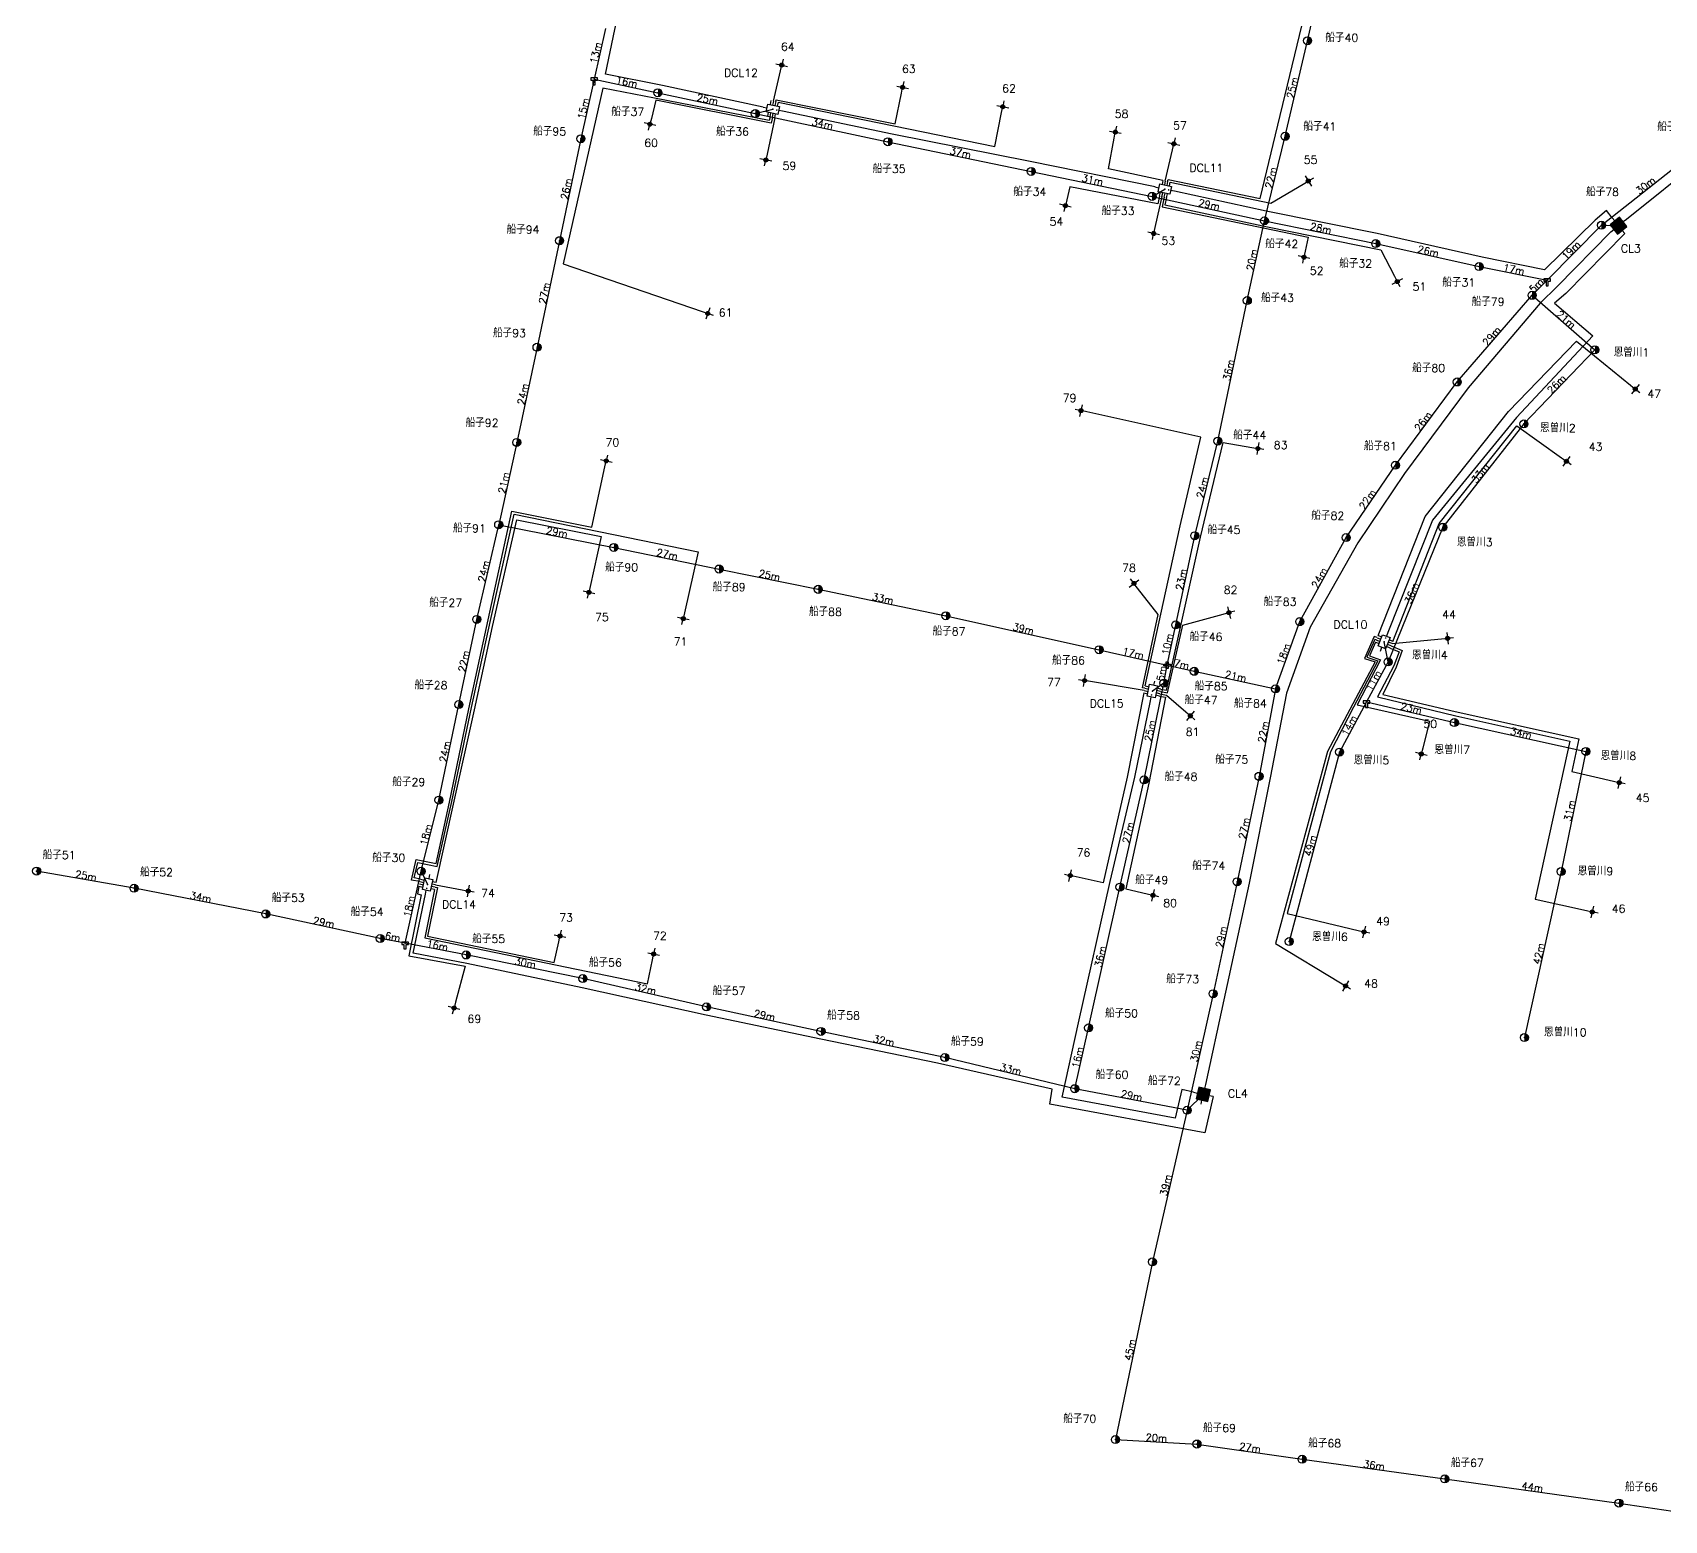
# Model space of a CAD drawing. Extents: x 11718 to 14316, y 5719 to 11395.
# Drawn here: x 12110.7 to 12518.5, y 6384.3 to 6756.1 of the extents above; entities that cross this region are included whole.
import ezdxf
from ezdxf.enums import TextEntityAlignment as Align

# ---------------------------------------------------------------- set-up
doc = ezdxf.new("R2010")
doc.units = 0
doc.header["$MEASUREMENT"] = 0
doc.header["$PDSIZE"] = 0.5
doc.layers.get('0').update_dxf_attribs({"linetype": 'CONTINUOUS'})
for name, color, linetype in [('BUN', 4, 'CONTINUOUS'), ('DROP', 6, 'CONTINUOUS'), ('IN', 7, 'CONTINUOUS'), ('KAN', 3, 'CONTINUOUS'), ('KPLINK', 2, 'CONTINUOUS'), ('MES', 7, 'CONTINUOUS'), ('MESSEN', 9, 'CONTINUOUS'), ('POLE', 7, 'CONTINUOUS'), ('SPAN', 7, 'CONTINUOUS')]:
    doc.layers.add(name, color=color, linetype=linetype)
doc.styles.get("Standard").update_dxf_attribs({"font": 'txt', "bigfont": 'extfont'})

# ---------------------------------------------------------------- blocks, each defined once
blk = doc.blocks.new('T_CP')
at = {"color": 0, "linetype": 'BYBLOCK', "const_width": 1}
blk.add_lwpolyline([(0, -0.5, 1), (0, 0.5, -24.142235)], format="xyb", dxfattribs=at)
at = {"color": 0, "linetype": 'BYBLOCK'}
blk.add_circle((0, 0), 1, dxfattribs=at)
blk.add_point((0, 0), dxfattribs=at)
for tag, p, height in [('V1', (1.5, 3), 2), ('V2', (1.5, 0.5), 2), ('V3', (1.8, -0.4), 0.2), ('V4', (1.8, -0.73), 0.2), ('V5', (1.8, -1.1), 0.2), ('V6', (1.8, -1.43), 0.2), ('V7', (1.8, -1.77), 0.2), ('V8', (1.8, -2.1), 0.2)]:
    blk.add_attdef(tag, p, '', height=height, dxfattribs=at)
blk = doc.blocks.new('J_BUN')
at = {"color": 0, "linetype": 'BYBLOCK'}
blk.add_lwpolyline([(-0.84, -0.28), (-0.84, 0.28), (-0.28, 0.28), (-0.28, 0.84), (0.28, 0.84), (0.28, 0.28), (0.84, 0.28), (0.84, -0.28), (0.28, -0.28), (0.28, -0.84), (-0.28, -0.84), (-0.28, -0.28)], close=True, dxfattribs=at)
blk.add_point((0, 0), dxfattribs=at)
for tag, p, height in [('V1', (1.5, 3), 2), ('V2', (1.5, 0.5), 2), ('V3', (1.8, -0.4), 0.2), ('V4', (1.8, -0.73), 0.2), ('V5', (1.8, -1.1), 0.2), ('V6', (1.8, -1.43), 0.2), ('V7', (1.8, -1.77), 0.2), ('V8', (1.8, -2.1), 0.2)]:
    blk.add_attdef(tag, p, '', height=height, dxfattribs=at)
blk = doc.blocks.new('T_BUN')
at = {"color": 0, "linetype": 'BYBLOCK'}
blk.add_lwpolyline([(-0.84, 0.28), (-0.84, -0.28), (-0.28, -0.28), (-0.28, -1.4), (0.28, -1.4), (0.28, -0.28), (0.84, -0.28), (0.84, 0.28)], close=True, dxfattribs=at)
blk.add_point((0, 0), dxfattribs=at)
for tag, p, height in [('V1', (1.5, 3), 2), ('V2', (1.5, 0.5), 2), ('V3', (1.8, -0.4), 0.2), ('V4', (1.8, -0.73), 0.2), ('V5', (1.8, -1.1), 0.2), ('V6', (1.8, -1.43), 0.2), ('V7', (1.8, -1.77), 0.2), ('V8', (1.8, -2.1), 0.2)]:
    blk.add_attdef(tag, p, '', height=height, dxfattribs=at)
blk = doc.blocks.new('CL_CL8')
at = {"linetype": 'BYBLOCK'}
blk.add_hatch(color=0, dxfattribs=at).paths.add_polyline_path([(4, 1.5), (1, 1.5), (1, -1.5), (4, -1.5)])
at = {"color": 0, "linetype": 'BYBLOCK'}
for p, q in [((0, 0), (1, 0)), ((2.5, 2.5), (2.5, 1.5)), ((5, 0), (4, 0)), ((2.5, -2.5), (2.5, -1.5))]:
    blk.add_line(p, q, dxfattribs=at)
blk.add_lwpolyline([(1, -1.5), (4, -1.5), (4, 1.5), (1, 1.5)], close=True, dxfattribs=at)
blk.add_point((2.5, 0))
for tag, p, height in [('V1', (6.2, 5.6), 2), ('V2', (6.2, 3), 2), ('V3', (6.2, 1.1), 0.2), ('V4', (6.2, 0.8), 0.2), ('V5', (6.2, 0.5), 0.2), ('V6', (6.2, 0.2), 0.2), ('V7', (6.2, -0.3), 0.2), ('V8', (6.2, -0.6), 0.2)]:
    blk.add_attdef(tag, p, '', height=height)
blk = doc.blocks.new('CL_DCL8')
at = {"color": 0, "linetype": 'BYBLOCK'}
for p, q in [((0, 0), (1, 0)), ((5, 0), (4, 0))]:
    blk.add_line(p, q, dxfattribs=at)
at = {"linetype": 'BYBLOCK'}
for p, q in [((1.6, 2), (1.6, 1)), ((2.2, 2), (2.2, 1)), ((2.8, 2), (2.8, 1)), ((3.4, 2), (3.4, 1)), ((1.6, -2), (1.6, -1)), ((2.2, -2), (2.2, -1)), ((2.8, -2), (2.8, -1)), ((3.4, -2), (3.4, -1))]:
    blk.add_line(p, q, dxfattribs=at)
at = {"color": 0, "linetype": 'BYBLOCK'}
blk.add_lwpolyline([(1, -1), (1, 1), (4, 1), (4, -1)], close=True, dxfattribs=at)
blk.add_point((2.5, 0), dxfattribs=at)
at = {"layer": 'IN', "color": 0, "linetype": 'BYBLOCK', "const_width": 0.2}
blk.add_lwpolyline([(1.4, 0, 1), (1.6, 0, 1)], format="xyb", close=True, dxfattribs=at)
at = {"color": 0, "linetype": 'BYBLOCK'}
for tag, p, height in [('V1', (4.2, 5.6), 2), ('V2', (4.2, 3), 2), ('V3', (4.2, 1.1), 0.2), ('V4', (4.2, 0.8), 0.2), ('V5', (4.2, 0.5), 0.2), ('V6', (4.2, 0.2), 0.2), ('V7', (4.2, -0.3), 0.2), ('V8', (4.2, -0.6), 0.2)]:
    blk.add_attdef(tag, p, '', height=height, dxfattribs=at)
blk = doc.blocks.new('NODE_ONU1')
at = {"color": 0, "linetype": 'BYBLOCK'}
blk.add_line((0, 0), (1.5, 0), dxfattribs=at)
at = {"color": 0, "linetype": 'BYBLOCK', "const_width": 0.5}
blk.add_lwpolyline([(1.75, 0, 1), (1.25, 0, 1)], format="xyb", close=True, dxfattribs=at)
at = {"color": 0, "linetype": 'BYBLOCK'}
for points in [[(1.5, 1.5), (1.5, -1.5)], [(3, 0), (1.5, 0)]]:
    blk.add_lwpolyline(points, dxfattribs=at)
blk.add_circle((1.5, 0), 0.5, dxfattribs=at)
blk.add_point((1.5, 0), dxfattribs=at)
for tag, p, height in [('V1', (3, 0.3), 2), ('V3', (3, -2.9), 0.2), ('V4', (3, -3.2), 0.2), ('V5', (3, -3.5), 0.2), ('V6', (3, -3.8), 0.2), ('V7', (3, -4.1), 0.2), ('V2', (3, -2.3), 2), ('V8', (3, -4.4), 0.2)]:
    blk.add_attdef(tag, p, '', height=height, dxfattribs=at)

msp = doc.modelspace()

# ---------------------------------------------------------------- linework, layer by layer
at = {"layer": 'BUN'}
for points in [[(12293.25, 6737.47), (12268.14, 6742.91), (12253.84, 6745.7), (12256.23, 6756.88), (12261.56, 6781.42), (12267.45, 6808.02), (12272.94, 6832.52), (12293.27, 6830.62), (12306.3, 6828.22)], [(12391.18, 6717.53), (12360.02, 6723.85), (12325.47, 6730.68), (12298.14, 6736.44)], [(12505.45, 6709.81), (12503.97, 6711.63), (12501.2, 6709.23), (12488.52, 6696.82), (12472.93, 6700.01), (12446.73, 6705.89), (12418.92, 6711.47), (12396.06, 6716.46)], [(12508.56, 6705.89), (12493.8, 6690.9), (12491.04, 6688.49), (12500.59, 6680.32), (12481.47, 6659.87), (12460.56, 6634.28), (12449.36, 6606.18)], [(12400.79, 6491.26), (12397.91, 6491.99), (12396.24, 6484.79), (12367.95, 6490.05), (12372.09, 6508.59), (12379.98, 6543.92), (12386.11, 6569.98), (12390.02, 6589.1)], [(12405.68, 6490.2), (12403.66, 6481.09), (12364.86, 6488.3), (12365.48, 6492.03), (12336.87, 6498.53), (12307.64, 6504.56), (12279.06, 6510.49), (12248.08, 6517.37), (12219.25, 6523.41), (12205.8, 6526.02), (12208.89, 6540.76)]]:
    msp.add_lwpolyline(points, dxfattribs=at)
at = {"layer": 'DROP'}
for points in [[(12394.34, 6718.88), (12394.45, 6719.37), (12417.46, 6714.61), (12421.28, 6730.54), (12427.3, 6755.4), (12433.04, 6779.12), (12422.55, 6781.22)], [(12295.81, 6738.98), (12297.57, 6746.52)], [(12294.99, 6735.06), (12294.8, 6734.1), (12266.1, 6739.74), (12253.19, 6742.25), (12243.31, 6698.3), (12278.01, 6686.39)], [(12296.4, 6738.85), (12296.49, 6739.29), (12326.29, 6733.29), (12327.81, 6740.97)], [(12295.58, 6734.94), (12295.26, 6733.49), (12266.45, 6739.2), (12265.33, 6734.67)], [(12296.99, 6738.73), (12351.13, 6727.64), (12352.85, 6736.1)], [(12296.16, 6734.82), (12294.25, 6725.75)], [(12393.17, 6719.14), (12379.52, 6722.08), (12380.97, 6729.75)], [(12393.75, 6719.01), (12395.55, 6726.84)], [(12392.31, 6715.23), (12391.86, 6713.31), (12369.93, 6717.56), (12369.15, 6714.3)], [(12394.93, 6718.75), (12420.13, 6713.51), (12428.19, 6718.24)], [(12392.9, 6715.1), (12391.17, 6707.36)], [(12393.49, 6714.97), (12392.99, 6712.54), (12429.49, 6704.97), (12428.72, 6701.44)], [(12394.07, 6714.85), (12393.65, 6713.06), (12419.27, 6707.57), (12447.6, 6701.78), (12451.02, 6695.21)], [(12446.91, 6605.43), (12458.68, 6635.18), (12479.55, 6661.41), (12496.52, 6678.95), (12510.02, 6667.97)], [(12388.74, 6592.83), (12392.61, 6610.73), (12397.45, 6632.87), (12402.61, 6655), (12374.17, 6661.3)], [(12450.62, 6603.95), (12462.19, 6633.38), (12481.59, 6657.84), (12492.77, 6649.83)], [(12392.66, 6592.03), (12394.06, 6591.78), (12397.68, 6608.24), (12402.51, 6630.02), (12408.25, 6653.65), (12415.41, 6652.41)], [(12207.51, 6543.91), (12205.43, 6544.31), (12206.6, 6549.4), (12211.53, 6548.4), (12214.87, 6563.79), (12219.74, 6587.13), (12224.53, 6609.35), (12230.44, 6636.49), (12250.45, 6632.53), (12253.73, 6647.6)], [(12207.63, 6544.5), (12206.05, 6544.82), (12206.98, 6548.7), (12211.81, 6547.67), (12215.45, 6563.91), (12220.37, 6587.42), (12225.12, 6609.21), (12231.05, 6635.71), (12276.99, 6626.34), (12273.63, 6611.09)], [(12211.55, 6543.67), (12215.92, 6563.23), (12221.15, 6586.83), (12225.61, 6607.66), (12231.69, 6634.3), (12252.79, 6630.14), (12250.05, 6617.66)], [(12388.62, 6592.25), (12388.05, 6592.36), (12391.97, 6610.68), (12386.84, 6617.24)], [(12392.54, 6591.45), (12394.33, 6591.11), (12398.17, 6608.04), (12408.2, 6610.75)], [(12446.68, 6604.88), (12445.93, 6605.18), (12443.55, 6599.64), (12446.21, 6598.85), (12434.31, 6576.4), (12421.26, 6528.45), (12437.5, 6518.61)], [(12446.46, 6604.32), (12446.07, 6604.46), (12444.15, 6600.02), (12446.85, 6599.11), (12440.74, 6587.55), (12435.04, 6576.32), (12424.2, 6535.94), (12441.93, 6531.69)], [(12446.24, 6603.76), (12444.77, 6600.31), (12447.53, 6599.31), (12441.67, 6588.11), (12459.77, 6583.97), (12458.08, 6577.25)], [(12449.96, 6602.28), (12452.19, 6601.36), (12450.84, 6597.87), (12446.74, 6590.13), (12466.35, 6585.35), (12494.86, 6579.03), (12486.15, 6539.53), (12498.96, 6536.65)], [(12450.18, 6602.84), (12452.98, 6601.7), (12451.48, 6597.54), (12448.07, 6590.64), (12466.21, 6586.42), (12497.11, 6579.62), (12495.36, 6571.43), (12505.71, 6569)], [(12450.4, 6603.39), (12462.79, 6604.57)], [(12388.5, 6591.66), (12375.05, 6593.91)], [(12388.38, 6591.07), (12384.26, 6570.01), (12378.19, 6543.57), (12371.46, 6545.09)], [(12392.3, 6590.27), (12393.84, 6589.99), (12389.6, 6568.48), (12383.92, 6542.09), (12389.2, 6540.84)], [(12392.42, 6590.86), (12394.08, 6590.53), (12398.88, 6586.33)], [(12207.26, 6542.73), (12206.86, 6540.87), (12207.85, 6540.63), (12204.77, 6525.38), (12218.79, 6522.75), (12216.43, 6513.77)], [(12211.18, 6541.91), (12208.7, 6529.89), (12264.38, 6518.37), (12265.59, 6524.33)], [(12211.3, 6542.5), (12211.87, 6542.4), (12209.39, 6530.3), (12241.06, 6523.66), (12242.18, 6528.85)], [(12211.42, 6543.09), (12218.09, 6541.83)]]:
    msp.add_lwpolyline(points, dxfattribs=at)
at = {"layer": 'KAN'}
for points in [[(12594.44, 6668.64), (12587.13, 6691.94), (12579.22, 6715.95), (12571.4, 6739.84), (12552.2, 6735.47), (12527.92, 6724.59), (12508.96, 6709.41)], [(12505.04, 6706.3), (12491.64, 6692.61), (12487.45, 6688.46), (12469.4, 6667.36), (12453.51, 6645.91), (12441.84, 6628.55), (12429.94, 6607.5), (12424.01, 6590.97), (12419.97, 6569.87), (12414.68, 6543.55), (12408.37, 6514.36), (12403.77, 6493.17)]]:
    msp.add_lwpolyline(points, dxfattribs=at)
at = {"layer": 'KPLINK'}
for p, q in [((12291.31, 6735.85), (12295.7, 6736.96)), ((12390.44, 6715.18), (12393.62, 6716.99)), ((12502.74, 6707.97), (12507, 6707.85)), ((12449.43, 6598.81), (12448.43, 6603.86)), ((12393.39, 6593.54), (12390.52, 6591.55)), ((12207.79, 6546.49), (12209.41, 6543.2)), ((12399.19, 6486.77), (12403.24, 6490.73))]:
    msp.add_line(p, q, dxfattribs=at)
at = {"layer": 'MES'}
msp.add_line((12291.31, 6735.85), (12324.46, 6728.82), dxfattribs=at)
at = {"layer": 'MESSEN'}
for p, q in [((12429.29, 6754.07), (12434.85, 6778.49)), ((12253.84, 6757.17), (12251.02, 6744.48)), ((12423.7, 6730.18), (12429.29, 6754.07)), ((12251.02, 6744.48), (12247.71, 6729.58)), ((12251.02, 6744.48), (12266.96, 6741.08)), ((12266.96, 6741.08), (12291.31, 6735.85)), ((12247.71, 6729.58), (12242.4, 6704.1)), ((12324.46, 6728.82), (12360.25, 6721.42)), ((12418.54, 6709.06), (12423.7, 6730.18)), ((12502.74, 6707.97), (12526, 6726.3)), ((12360.25, 6721.42), (12390.44, 6715.18)), ((12390.44, 6715.18), (12418.54, 6709.06)), ((12414.25, 6689.14), (12418.54, 6709.06)), ((12418.54, 6709.06), (12446.34, 6703.37)), ((12489.18, 6694.25), (12502.74, 6707.97)), ((12242.4, 6704.1), (12236.76, 6677.46)), ((12446.34, 6703.37), (12472.17, 6697.63)), ((12472.17, 6697.63), (12489.18, 6694.25)), ((12485.42, 6690.44), (12489.18, 6694.25)), ((12406.89, 6654.01), (12414.25, 6689.14)), ((12466.7, 6668.78), (12485.42, 6690.44)), ((12485.42, 6690.44), (12501.09, 6676.83)), ((12236.76, 6677.46), (12231.7, 6653.67)), ((12501.09, 6676.83), (12483.37, 6658.3)), ((12451.25, 6647.96), (12466.7, 6668.78)), ((12483.37, 6658.3), (12463.1, 6632.48)), ((12231.7, 6653.67), (12227.18, 6633.09)), ((12401.11, 6630.36), (12406.89, 6654.01)), ((12438.95, 6629.88), (12451.25, 6647.96)), ((12221.69, 6609.44), (12227.18, 6633.09)), ((12227.18, 6633.09), (12255.96, 6627.44)), ((12396.35, 6608.07), (12401.11, 6630.36)), ((12427.34, 6608.88), (12438.95, 6629.88)), ((12463.1, 6632.48), (12449.43, 6598.81)), ((12255.96, 6627.44), (12282.25, 6622.04)), ((12282.25, 6622.04), (12307.03, 6616.96)), ((12307.03, 6616.96), (12338.92, 6610.36)), ((12217.23, 6588.14), (12221.69, 6609.44)), ((12338.92, 6610.36), (12377.22, 6601.86)), ((12394.21, 6598), (12396.35, 6608.07)), ((12421.29, 6592.06), (12427.34, 6608.88)), ((12377.22, 6601.86), (12394.21, 6598)), ((12393.39, 6593.54), (12394.21, 6598)), ((12394.21, 6598), (12400.98, 6596.47)), ((12449.43, 6598.81), (12444.05, 6588.81)), ((12388.46, 6569.32), (12393.39, 6593.54)), ((12400.98, 6596.47), (12421.29, 6592.06)), ((12421.29, 6592.06), (12417.17, 6570.22)), ((12212.25, 6564.28), (12217.23, 6588.14)), ((12444.05, 6588.81), (12437.31, 6576.28)), ((12444.05, 6588.81), (12465.98, 6583.67)), ((12465.98, 6583.67), (12498.87, 6576.44)), ((12437.31, 6576.28), (12424.72, 6528.94)), ((12498.87, 6576.44), (12492.66, 6546.43)), ((12382.43, 6542.54), (12388.46, 6569.32)), ((12417.17, 6570.22), (12411.7, 6543.87)), ((12207.79, 6546.49), (12212.25, 6564.28)), ((12136.07, 6542.24), (12111.73, 6546.55)), ((12203.8, 6528.49), (12207.79, 6546.49)), ((12492.66, 6546.43), (12483.49, 6504.94)), ((12168.98, 6535.82), (12136.07, 6542.24)), ((12374.58, 6507.36), (12382.43, 6542.54)), ((12411.7, 6543.87), (12405.7, 6515.89)), ((12197.57, 6529.68), (12168.98, 6535.82)), ((12203.8, 6528.49), (12197.57, 6529.68)), ((12219.05, 6525.57), (12203.8, 6528.49)), ((12248.22, 6519.67), (12219.05, 6525.57)), ((12279.12, 6512.58), (12248.22, 6519.67)), ((12405.7, 6515.89), (12399.19, 6486.77)), ((12307.72, 6506.46), (12279.12, 6512.58)), ((12338.67, 6499.94), (12307.72, 6506.46)), ((12371.13, 6492.16), (12374.58, 6507.36)), ((12371.13, 6492.16), (12338.67, 6499.94)), ((12399.19, 6486.77), (12371.13, 6492.16)), ((12399.19, 6486.77), (12390.52, 6448.88)), ((12390.52, 6448.88), (12381.3, 6404.46)), ((12381.3, 6404.46), (12401.67, 6403.35)), ((12401.67, 6403.35), (12427.95, 6399.53)), ((12427.95, 6399.53), (12463.6, 6394.61)), ((12463.6, 6394.61), (12507.12, 6388.59)), ((12507.12, 6388.59), (12536.34, 6384.26))]:
    msp.add_line(p, q, dxfattribs=at)

# ---------------------------------------------------------------- block references
at = {"layer": 'BUN'}
ref = msp.add_blockref('CL_DCL8', (12298.14, 6736.44), dxfattribs=dict(at, rotation=168.0933786738318))
ref.add_attrib('V1', 'DCL12', (12283.49, 6745.05), dxfattribs={"layer": '0', "color": 0, "linetype": 'BYBLOCK', "height": 2})
ref = msp.add_blockref('CL_DCL8', (12396.06, 6716.46), dxfattribs=dict(at, rotation=167.6646966698124))
ref.add_attrib('V1', 'DCL11', (12399.78, 6721.3), dxfattribs={"layer": '0', "color": 0, "linetype": 'BYBLOCK', "height": 2})
ref = msp.add_blockref('CL_DCL8', (12449.36, 6606.18), dxfattribs=dict(at, rotation=248.264568162271))
ref.add_attrib('V1', 'DCL10', (12435.78, 6607.16), dxfattribs={"layer": '0', "color": 0, "linetype": 'BYBLOCK', "height": 2})
ref = msp.add_blockref('CL_DCL8', (12390.02, 6589.1), dxfattribs=dict(at, rotation=78.46794913198804))
ref.add_attrib('V1', 'DCL15', (12374.87, 6587.45), dxfattribs={"layer": '0', "color": 0, "linetype": 'BYBLOCK', "height": 2})
ref = msp.add_blockref('CL_DCL8', (12208.89, 6540.76), dxfattribs=dict(at, rotation=78.1513041362842))
ref.add_attrib('V1', 'DCL14', (12213.03, 6537.22), dxfattribs={"layer": '0', "color": 0, "linetype": 'BYBLOCK', "height": 2})
at = {"layer": 'DROP'}
ref = msp.add_blockref('NODE_ONU1', (12297.57, 6746.52), dxfattribs=dict(at, rotation=76.9264956141292))
ref.add_attrib('V1', '64', (12297.71, 6751.58), dxfattribs={"layer": '0', "color": 0, "linetype": 'BYBLOCK', "height": 2})
ref = msp.add_blockref('NODE_ONU1', (12327.81, 6740.97), dxfattribs=dict(at, rotation=78.82767029705596))
ref.add_attrib('V1', '63', (12327.95, 6746.03), dxfattribs={"layer": '0', "color": 0, "linetype": 'BYBLOCK', "height": 2})
ref = msp.add_blockref('NODE_ONU1', (12352.85, 6736.1), dxfattribs=dict(at, rotation=78.5266957307168))
ref.add_attrib('V1', '62', (12352.99, 6741.16), dxfattribs={"layer": '0', "color": 0, "linetype": 'BYBLOCK', "height": 2})
ref = msp.add_blockref('NODE_ONU1', (12380.97, 6729.75), dxfattribs=dict(at, rotation=79.26439951583573))
ref.add_attrib('V1', '58', (12381.12, 6734.81), dxfattribs={"layer": '0', "color": 0, "linetype": 'BYBLOCK', "height": 2})
ref = msp.add_blockref('NODE_ONU1', (12265.33, 6734.67), dxfattribs=dict(at, rotation=256.1130296787057))
ref.add_attrib('V1', '60', (12263.56, 6727.54), dxfattribs={"layer": '0', "color": 0, "linetype": 'BYBLOCK', "height": 2})
ref = msp.add_blockref('NODE_ONU1', (12395.55, 6726.84), dxfattribs=dict(at, rotation=77.08009188250843))
ref.add_attrib('V1', '57', (12395.7, 6731.91), dxfattribs={"layer": '0', "color": 0, "linetype": 'BYBLOCK', "height": 2})
ref = msp.add_blockref('NODE_ONU1', (12294.25, 6725.75), dxfattribs=dict(at, rotation=258.0997185216523))
ref.add_attrib('V1', '59', (12298.11, 6721.81), dxfattribs={"layer": '0', "color": 0, "linetype": 'BYBLOCK', "height": 2})
ref = msp.add_blockref('NODE_ONU1', (12428.19, 6718.24), dxfattribs=dict(at, rotation=30.45151697094735))
ref.add_attrib('V1', '55', (12428.33, 6723.3), dxfattribs={"layer": '0', "color": 0, "linetype": 'BYBLOCK', "height": 2})
ref = msp.add_blockref('NODE_ONU1', (12369.15, 6714.3), dxfattribs=dict(at, rotation=256.5523249499703))
ref.add_attrib('V1', '54', (12364.84, 6707.88), dxfattribs={"layer": '0', "color": 0, "linetype": 'BYBLOCK', "height": 2})
ref = msp.add_blockref('NODE_ONU1', (12391.17, 6707.36), dxfattribs=dict(at, rotation=257.4138033298943))
ref.add_attrib('V1', '53', (12392.8, 6703.08), dxfattribs={"layer": '0', "color": 0, "linetype": 'BYBLOCK', "height": 2})
ref = msp.add_blockref('NODE_ONU1', (12428.72, 6701.44), dxfattribs=dict(at, rotation=257.7201462994233))
ref.add_attrib('V1', '52', (12429.87, 6695.6), dxfattribs={"layer": '0', "color": 0, "linetype": 'BYBLOCK', "height": 2})
ref = msp.add_blockref('NODE_ONU1', (12451.02, 6695.21), dxfattribs=dict(at, rotation=297.4842493725492))
ref.add_attrib('V1', '51', (12455.54, 6691.61), dxfattribs={"layer": '0', "color": 0, "linetype": 'BYBLOCK', "height": 2})
ref = msp.add_blockref('NODE_ONU1', (12278.01, 6686.39), dxfattribs=dict(at, rotation=341.0524078282152))
ref.add_attrib('V1', '61', (12282.16, 6685.11), dxfattribs={"layer": '0', "color": 0, "linetype": 'BYBLOCK', "height": 2})
ref = msp.add_blockref('NODE_ONU1', (12510.02, 6667.97), dxfattribs=dict(at, rotation=320.8710779549064))
ref.add_attrib('V1', '47', (12514.21, 6664.79), dxfattribs={"layer": '0', "color": 0, "linetype": 'BYBLOCK', "height": 2})
ref = msp.add_blockref('NODE_ONU1', (12374.17, 6661.3), dxfattribs=dict(at, rotation=167.5174045593906))
ref.add_attrib('V1', '79', (12368.12, 6663.78), dxfattribs={"layer": '0', "color": 0, "linetype": 'BYBLOCK', "height": 2})
ref = msp.add_blockref('NODE_ONU1', (12253.73, 6647.6), dxfattribs=dict(at, rotation=77.71856302535328))
ref.add_attrib('V1', '70', (12253.88, 6652.67), dxfattribs={"layer": '0', "color": 0, "linetype": 'BYBLOCK', "height": 2})
ref = msp.add_blockref('NODE_ONU1', (12415.41, 6652.41), dxfattribs=dict(at, rotation=350.1246266720028))
ref.add_attrib('V1', '83', (12420.87, 6652.03), dxfattribs={"layer": '0', "color": 0, "linetype": 'BYBLOCK', "height": 2})
ref = msp.add_blockref('NODE_ONU1', (12492.77, 6649.83), dxfattribs=dict(at, rotation=324.3711182112189))
ref.add_attrib('V1', '43', (12499.54, 6651.6), dxfattribs={"layer": '0', "color": 0, "linetype": 'BYBLOCK', "height": 2})
ref = msp.add_blockref('NODE_ONU1', (12386.84, 6617.24), dxfattribs=dict(at, rotation=128.0077129523291))
ref.add_attrib('V1', '78', (12382.96, 6621.33), dxfattribs={"layer": '0', "color": 0, "linetype": 'BYBLOCK', "height": 2})
ref = msp.add_blockref('NODE_ONU1', (12250.05, 6617.66), dxfattribs=dict(at, rotation=257.5935817239356))
ref.add_attrib('V1', '75', (12251.25, 6609.04), dxfattribs={"layer": '0', "color": 0, "linetype": 'BYBLOCK', "height": 2})
ref = msp.add_blockref('NODE_ONU1', (12408.2, 6610.75), dxfattribs=dict(at, rotation=15.10535686556312))
ref.add_attrib('V1', '82', (12408.35, 6615.81), dxfattribs={"layer": '0', "color": 0, "linetype": 'BYBLOCK', "height": 2})
ref = msp.add_blockref('NODE_ONU1', (12273.63, 6611.09), dxfattribs=dict(at, rotation=257.5756254273819))
ref.add_attrib('V1', '71', (12270.91, 6602.91), dxfattribs={"layer": '0', "color": 0, "linetype": 'BYBLOCK', "height": 2})
ref = msp.add_blockref('NODE_ONU1', (12462.79, 6604.57), dxfattribs=dict(at, rotation=5.4398135154467))
ref.add_attrib('V1', '44', (12462.94, 6609.64), dxfattribs={"layer": '0', "color": 0, "linetype": 'BYBLOCK', "height": 2})
ref = msp.add_blockref('NODE_ONU1', (12375.05, 6593.91), dxfattribs=dict(at, rotation=170.5086781176292))
ref.add_attrib('V1', '77', (12364.2, 6592.75), dxfattribs={"layer": '0', "color": 0, "linetype": 'BYBLOCK', "height": 2})
ref = msp.add_blockref('NODE_ONU1', (12398.88, 6586.33), dxfattribs=dict(at, rotation=318.8261723943051))
ref.add_attrib('V1', '81', (12398.85, 6580.35), dxfattribs={"layer": '0', "color": 0, "linetype": 'BYBLOCK', "height": 2})
ref = msp.add_blockref('NODE_ONU1', (12458.08, 6577.25), dxfattribs=dict(at, rotation=255.9462357324939))
ref.add_attrib('V1', '50', (12458.23, 6582.31), dxfattribs={"layer": '0', "color": 0, "linetype": 'BYBLOCK', "height": 2})
ref = msp.add_blockref('NODE_ONU1', (12505.71, 6569), dxfattribs=dict(at, rotation=346.8217981481099))
ref.add_attrib('V1', '45', (12511.31, 6563.84), dxfattribs={"layer": '0', "color": 0, "linetype": 'BYBLOCK', "height": 2})
ref = msp.add_blockref('NODE_ONU1', (12371.46, 6545.09), dxfattribs=dict(at, rotation=167.2117700734507))
ref.add_attrib('V1', '76', (12371.6, 6550.16), dxfattribs={"layer": '0', "color": 0, "linetype": 'BYBLOCK', "height": 2})
ref = msp.add_blockref('NODE_ONU1', (12218.09, 6541.83), dxfattribs=dict(at, rotation=349.292711224646))
ref.add_attrib('V1', '74', (12222.8, 6540.04), dxfattribs={"layer": '0', "color": 0, "linetype": 'BYBLOCK', "height": 2})
ref = msp.add_blockref('NODE_ONU1', (12389.2, 6540.84), dxfattribs=dict(at, rotation=346.6242669000215))
ref.add_attrib('V1', '80', (12393.25, 6537.55), dxfattribs={"layer": '0', "color": 0, "linetype": 'BYBLOCK', "height": 2})
ref = msp.add_blockref('NODE_ONU1', (12498.96, 6536.65), dxfattribs=dict(at, rotation=347.3163008424959))
ref.add_attrib('V1', '46', (12505.29, 6536.14), dxfattribs={"layer": '0', "color": 0, "linetype": 'BYBLOCK', "height": 2})
ref = msp.add_blockref('NODE_ONU1', (12242.18, 6528.85), dxfattribs=dict(at, rotation=77.8898899848095))
ref.add_attrib('V1', '73', (12242.32, 6533.92), dxfattribs={"layer": '0', "color": 0, "linetype": 'BYBLOCK', "height": 2})
ref = msp.add_blockref('NODE_ONU1', (12441.93, 6531.69), dxfattribs=dict(at, rotation=346.5210950499662))
ref.add_attrib('V1', '49', (12446.45, 6532.99), dxfattribs={"layer": '0', "color": 0, "linetype": 'BYBLOCK', "height": 2})
ref = msp.add_blockref('NODE_ONU1', (12265.59, 6524.33), dxfattribs=dict(at, rotation=78.53594706220744))
ref.add_attrib('V1', '72', (12265.74, 6529.39), dxfattribs={"layer": '0', "color": 0, "linetype": 'BYBLOCK', "height": 2})
ref = msp.add_blockref('NODE_ONU1', (12437.5, 6518.61), dxfattribs=dict(at, rotation=328.8132080029421))
ref.add_attrib('V1', '48', (12443.45, 6517.43), dxfattribs={"layer": '0', "color": 0, "linetype": 'BYBLOCK', "height": 2})
ref = msp.add_blockref('NODE_ONU1', (12216.43, 6513.77), dxfattribs=dict(at, rotation=255.3130463073431))
ref.add_attrib('V1', '69', (12219.38, 6508.6), dxfattribs={"layer": '0', "color": 0, "linetype": 'BYBLOCK', "height": 2})
at = {"layer": 'KAN'}
ref = msp.add_blockref('CL_CL8', (12508.96, 6709.41), dxfattribs=dict(at, rotation=218.4457017393122))
ref.add_attrib('V1', 'CL3', (12507.59, 6701.16), dxfattribs={"layer": '0', "height": 2})
ref = msp.add_blockref('CL_CL8', (12403.77, 6493.17), dxfattribs=dict(at, rotation=257.7518701959368))
ref.add_attrib('V1', 'CL4', (12409.39, 6489.94), dxfattribs={"layer": '0', "height": 2})
at = {"layer": 'POLE'}
ref = msp.add_blockref('T_CP', (12429.29, 6754.07), dxfattribs=at)
ref.add_attrib('V1', '船子40', (12433.75, 6753.81), dxfattribs={"layer": '0', "color": 0, "linetype": 'BYBLOCK', "height": 2})
for name, p in [('T_BUN', (12251.02, 6744.48)), ('T_BUN', (12489.18, 6694.25)), ('J_BUN', (12394.21, 6598)), ('T_BUN', (12444.05, 6588.81)), ('T_BUN', (12203.8, 6528.49)), ('T_CP', (12390.52, 6448.88))]:
    msp.add_blockref(name, p, dxfattribs=at)
ref = msp.add_blockref('T_CP', (12266.96, 6741.08), dxfattribs=at)
ref.add_attrib('V1', '船子37', (12255.34, 6735.31), dxfattribs={"layer": '0', "color": 0, "linetype": 'BYBLOCK', "height": 2})
ref = msp.add_blockref('T_CP', (12291.31, 6735.85), dxfattribs=at)
ref.add_attrib('V1', '船子36', (12281.5, 6730.35), dxfattribs={"layer": '0', "color": 0, "linetype": 'BYBLOCK', "height": 2})
ref = msp.add_blockref('T_CP', (12247.71, 6729.58), dxfattribs=at)
ref.add_attrib('V1', '船子95', (12235.81, 6730.41), dxfattribs={"layer": '0', "color": 0, "linetype": 'BYBLOCK', "height": 2})
ref = msp.add_blockref('T_CP', (12423.7, 6730.18), dxfattribs=at)
ref.add_attrib('V1', '船子41', (12428.27, 6731.64), dxfattribs={"layer": '0', "color": 0, "linetype": 'BYBLOCK', "height": 2})
ref = msp.add_blockref('T_CP', (12526, 6726.3), dxfattribs=at)
ref.add_attrib('V1', '船子77', (12516.69, 6731.55), dxfattribs={"layer": '0', "color": 0, "linetype": 'BYBLOCK', "height": 2})
ref = msp.add_blockref('T_CP', (12324.46, 6728.82), dxfattribs=at)
ref.add_attrib('V1', '船子35', (12320.63, 6721.03), dxfattribs={"layer": '0', "color": 0, "linetype": 'BYBLOCK', "height": 2})
ref = msp.add_blockref('T_CP', (12360.25, 6721.42), dxfattribs=at)
ref.add_attrib('V1', '船子34', (12355.8, 6715.33), dxfattribs={"layer": '0', "color": 0, "linetype": 'BYBLOCK', "height": 2})
ref = msp.add_blockref('T_CP', (12390.44, 6715.18), dxfattribs=at)
ref.add_attrib('V1', '船子33', (12377.84, 6710.53), dxfattribs={"layer": '0', "color": 0, "linetype": 'BYBLOCK', "height": 2})
ref = msp.add_blockref('T_CP', (12502.74, 6707.97), dxfattribs=at)
ref.add_attrib('V1', '船子78', (12498.89, 6715.27), dxfattribs={"layer": '0', "color": 0, "linetype": 'BYBLOCK', "height": 2})
ref = msp.add_blockref('T_CP', (12242.4, 6704.1), dxfattribs=at)
ref.add_attrib('V1', '船子94', (12229.14, 6705.86), dxfattribs={"layer": '0', "color": 0, "linetype": 'BYBLOCK', "height": 2})
ref = msp.add_blockref('T_CP', (12418.54, 6709.06), dxfattribs=at)
ref.add_attrib('V1', '船子42', (12418.75, 6702.27), dxfattribs={"layer": '0', "color": 0, "linetype": 'BYBLOCK', "height": 2})
ref = msp.add_blockref('T_CP', (12446.34, 6703.37), dxfattribs=at)
ref.add_attrib('V1', '船子32', (12437.2, 6697.39), dxfattribs={"layer": '0', "color": 0, "linetype": 'BYBLOCK', "height": 2})
ref = msp.add_blockref('T_CP', (12472.17, 6697.63), dxfattribs=at)
ref.add_attrib('V1', '船子31', (12462.97, 6692.65), dxfattribs={"layer": '0', "color": 0, "linetype": 'BYBLOCK', "height": 2})
ref = msp.add_blockref('T_CP', (12414.25, 6689.14), dxfattribs=at)
ref.add_attrib('V1', '船子43', (12417.67, 6688.78), dxfattribs={"layer": '0', "color": 0, "linetype": 'BYBLOCK', "height": 2})
ref = msp.add_blockref('T_CP', (12485.42, 6690.44), dxfattribs=at)
ref.add_attrib('V1', '船子79', (12470.29, 6687.82), dxfattribs={"layer": '0', "color": 0, "linetype": 'BYBLOCK', "height": 2})
ref = msp.add_blockref('T_CP', (12236.76, 6677.46), dxfattribs=at)
ref.add_attrib('V1', '船子93', (12225.76, 6680.01), dxfattribs={"layer": '0', "color": 0, "linetype": 'BYBLOCK', "height": 2})
ref = msp.add_blockref('T_CP', (12501.09, 6676.83), dxfattribs=at)
ref.add_attrib('V1', '恩曽川1', (12505.78, 6675.16), dxfattribs={"layer": '0', "color": 0, "linetype": 'BYBLOCK', "height": 2})
ref = msp.add_blockref('T_CP', (12466.7, 6668.78), dxfattribs=at)
ref.add_attrib('V1', '船子80', (12455.43, 6671.27), dxfattribs={"layer": '0', "color": 0, "linetype": 'BYBLOCK', "height": 2})
ref = msp.add_blockref('T_CP', (12231.7, 6653.67), dxfattribs=at)
ref.add_attrib('V1', '船子92', (12218.92, 6657.56), dxfattribs={"layer": '0', "color": 0, "linetype": 'BYBLOCK', "height": 2})
ref = msp.add_blockref('T_CP', (12483.37, 6658.3), dxfattribs=at)
ref.add_attrib('V1', '恩曽川2', (12487.39, 6656.26), dxfattribs={"layer": '0', "color": 0, "linetype": 'BYBLOCK', "height": 2})
ref = msp.add_blockref('T_CP', (12406.89, 6654.01), dxfattribs=at)
ref.add_attrib('V1', '船子44', (12410.73, 6654.48), dxfattribs={"layer": '0', "color": 0, "linetype": 'BYBLOCK', "height": 2})
ref = msp.add_blockref('T_CP', (12451.25, 6647.96), dxfattribs=at)
ref.add_attrib('V1', '船子81', (12443.36, 6651.76), dxfattribs={"layer": '0', "color": 0, "linetype": 'BYBLOCK', "height": 2})
ref = msp.add_blockref('T_CP', (12227.18, 6633.09), dxfattribs=at)
ref.add_attrib('V1', '船子91', (12215.75, 6631.2), dxfattribs={"layer": '0', "color": 0, "linetype": 'BYBLOCK', "height": 2})
ref = msp.add_blockref('T_CP', (12438.95, 6629.88), dxfattribs=at)
ref.add_attrib('V1', '船子82', (12430.25, 6634.37), dxfattribs={"layer": '0', "color": 0, "linetype": 'BYBLOCK', "height": 2})
ref = msp.add_blockref('T_CP', (12401.11, 6630.36), dxfattribs=at)
ref.add_attrib('V1', '船子45', (12404.29, 6630.81), dxfattribs={"layer": '0', "color": 0, "linetype": 'BYBLOCK', "height": 2})
ref = msp.add_blockref('T_CP', (12463.1, 6632.48), dxfattribs=at)
ref.add_attrib('V1', '恩曽川3', (12466.6, 6627.71), dxfattribs={"layer": '0', "color": 0, "linetype": 'BYBLOCK', "height": 2})
ref = msp.add_blockref('T_CP', (12255.96, 6627.44), dxfattribs=at)
ref.add_attrib('V1', '船子90', (12253.78, 6621.45), dxfattribs={"layer": '0', "color": 0, "linetype": 'BYBLOCK', "height": 2})
ref = msp.add_blockref('T_CP', (12282.25, 6622.04), dxfattribs=at)
ref.add_attrib('V1', '船子89', (12280.65, 6616.51), dxfattribs={"layer": '0', "color": 0, "linetype": 'BYBLOCK', "height": 2})
ref = msp.add_blockref('T_CP', (12307.03, 6616.96), dxfattribs=at)
ref.add_attrib('V1', '船子88', (12304.7, 6610.35), dxfattribs={"layer": '0', "color": 0, "linetype": 'BYBLOCK', "height": 2})
ref = msp.add_blockref('T_CP', (12221.69, 6609.44), dxfattribs=at)
ref.add_attrib('V1', '船子27', (12209.84, 6612.62), dxfattribs={"layer": '0', "color": 0, "linetype": 'BYBLOCK', "height": 2})
ref = msp.add_blockref('T_CP', (12427.34, 6608.88), dxfattribs=at)
ref.add_attrib('V1', '船子83', (12418.31, 6612.85), dxfattribs={"layer": '0', "color": 0, "linetype": 'BYBLOCK', "height": 2})
ref = msp.add_blockref('T_CP', (12338.92, 6610.36), dxfattribs=at)
ref.add_attrib('V1', '船子87', (12335.59, 6605.45), dxfattribs={"layer": '0', "color": 0, "linetype": 'BYBLOCK', "height": 2})
ref = msp.add_blockref('T_CP', (12396.35, 6608.07), dxfattribs=at)
ref.add_attrib('V1', '船子46', (12399.8, 6604.09), dxfattribs={"layer": '0', "color": 0, "linetype": 'BYBLOCK', "height": 2})
ref = msp.add_blockref('T_CP', (12377.22, 6601.86), dxfattribs=at)
ref.add_attrib('V1', '船子86', (12365.45, 6598.18), dxfattribs={"layer": '0', "color": 0, "linetype": 'BYBLOCK', "height": 2})
ref = msp.add_blockref('T_CP', (12449.43, 6598.81), dxfattribs=at)
ref.add_attrib('V1', '恩曽川4', (12455.4, 6599.49), dxfattribs={"layer": '0', "color": 0, "linetype": 'BYBLOCK', "height": 2})
ref = msp.add_blockref('T_CP', (12400.98, 6596.47), dxfattribs=at)
ref.add_attrib('V1', '船子85', (12401.1, 6591.72), dxfattribs={"layer": '0', "color": 0, "linetype": 'BYBLOCK', "height": 2})
ref = msp.add_blockref('T_CP', (12217.23, 6588.14), dxfattribs=at)
ref.add_attrib('V1', '船子28', (12206.16, 6591.99), dxfattribs={"layer": '0', "color": 0, "linetype": 'BYBLOCK', "height": 2})
ref = msp.add_blockref('T_CP', (12393.39, 6593.54), dxfattribs=at)
ref.add_attrib('V1', '船子47', (12398.59, 6588.3), dxfattribs={"layer": '0', "color": 0, "linetype": 'BYBLOCK', "height": 2})
ref = msp.add_blockref('T_CP', (12421.29, 6592.06), dxfattribs=at)
ref.add_attrib('V1', '船子84', (12410.88, 6587.43), dxfattribs={"layer": '0', "color": 0, "linetype": 'BYBLOCK', "height": 2})
ref = msp.add_blockref('T_CP', (12465.98, 6583.67), dxfattribs=at)
ref.add_attrib('V1', '恩曽川7', (12460.99, 6575.83), dxfattribs={"layer": '0', "color": 0, "linetype": 'BYBLOCK', "height": 2})
ref = msp.add_blockref('T_CP', (12437.31, 6576.28), dxfattribs=at)
ref.add_attrib('V1', '恩曽川5', (12440.79, 6573.23), dxfattribs={"layer": '0', "color": 0, "linetype": 'BYBLOCK', "height": 2})
ref = msp.add_blockref('T_CP', (12498.87, 6576.44), dxfattribs=at)
ref.add_attrib('V1', '恩曽川8', (12502.5, 6574.32), dxfattribs={"layer": '0', "color": 0, "linetype": 'BYBLOCK', "height": 2})
ref = msp.add_blockref('T_CP', (12417.17, 6570.22), dxfattribs=at)
ref.add_attrib('V1', '船子75', (12406.26, 6573.41), dxfattribs={"layer": '0', "color": 0, "linetype": 'BYBLOCK', "height": 2})
ref = msp.add_blockref('T_CP', (12212.25, 6564.28), dxfattribs=at)
ref.add_attrib('V1', '船子29', (12200.6, 6567.8), dxfattribs={"layer": '0', "color": 0, "linetype": 'BYBLOCK', "height": 2})
ref = msp.add_blockref('T_CP', (12388.46, 6569.32), dxfattribs=at)
ref.add_attrib('V1', '船子48', (12393.56, 6569.12), dxfattribs={"layer": '0', "color": 0, "linetype": 'BYBLOCK', "height": 2})
ref = msp.add_blockref('T_CP', (12111.73, 6546.55), dxfattribs=at)
ref.add_attrib('V1', '船子51', (12113.23, 6549.55), dxfattribs={"layer": '0', "color": 0, "linetype": 'BYBLOCK', "height": 2})
ref = msp.add_blockref('T_CP', (12207.79, 6546.49), dxfattribs=at)
ref.add_attrib('V1', '船子30', (12195.61, 6548.86), dxfattribs={"layer": '0', "color": 0, "linetype": 'BYBLOCK', "height": 2})
ref = msp.add_blockref('T_CP', (12411.7, 6543.87), dxfattribs=at)
ref.add_attrib('V1', '船子74', (12400.51, 6546.84), dxfattribs={"layer": '0', "color": 0, "linetype": 'BYBLOCK', "height": 2})
ref = msp.add_blockref('T_CP', (12136.07, 6542.24), dxfattribs=at)
ref.add_attrib('V1', '船子52', (12137.57, 6545.24), dxfattribs={"layer": '0', "color": 0, "linetype": 'BYBLOCK', "height": 2})
ref = msp.add_blockref('T_CP', (12382.43, 6542.54), dxfattribs=at)
ref.add_attrib('V1', '船子49', (12386.24, 6543.31), dxfattribs={"layer": '0', "color": 0, "linetype": 'BYBLOCK', "height": 2})
ref = msp.add_blockref('T_CP', (12492.66, 6546.43), dxfattribs=at)
ref.add_attrib('V1', '恩曽川9', (12496.78, 6545.51), dxfattribs={"layer": '0', "color": 0, "linetype": 'BYBLOCK', "height": 2})
ref = msp.add_blockref('T_CP', (12168.98, 6535.82), dxfattribs=at)
ref.add_attrib('V1', '船子53', (12170.48, 6538.82), dxfattribs={"layer": '0', "color": 0, "linetype": 'BYBLOCK', "height": 2})
ref = msp.add_blockref('T_CP', (12197.57, 6529.68), dxfattribs=at)
ref.add_attrib('V1', '船子54', (12190.2, 6535.34), dxfattribs={"layer": '0', "color": 0, "linetype": 'BYBLOCK', "height": 2})
ref = msp.add_blockref('T_CP', (12219.05, 6525.57), dxfattribs=at)
ref.add_attrib('V1', '船子55', (12220.55, 6528.57), dxfattribs={"layer": '0', "color": 0, "linetype": 'BYBLOCK', "height": 2})
ref = msp.add_blockref('T_CP', (12424.72, 6528.94), dxfattribs=at)
ref.add_attrib('V1', '恩曽川6', (12430.44, 6529.09), dxfattribs={"layer": '0', "color": 0, "linetype": 'BYBLOCK', "height": 2})
ref = msp.add_blockref('T_CP', (12248.22, 6519.67), dxfattribs=at)
ref.add_attrib('V1', '船子56', (12249.72, 6522.67), dxfattribs={"layer": '0', "color": 0, "linetype": 'BYBLOCK', "height": 2})
ref = msp.add_blockref('T_CP', (12405.7, 6515.89), dxfattribs=at)
ref.add_attrib('V1', '船子73', (12393.98, 6518.55), dxfattribs={"layer": '0', "color": 0, "linetype": 'BYBLOCK', "height": 2})
ref = msp.add_blockref('T_CP', (12279.12, 6512.58), dxfattribs=at)
ref.add_attrib('V1', '船子57', (12280.62, 6515.58), dxfattribs={"layer": '0', "color": 0, "linetype": 'BYBLOCK', "height": 2})
ref = msp.add_blockref('T_CP', (12307.72, 6506.46), dxfattribs=at)
ref.add_attrib('V1', '船子58', (12309.22, 6509.46), dxfattribs={"layer": '0', "color": 0, "linetype": 'BYBLOCK', "height": 2})
ref = msp.add_blockref('T_CP', (12374.58, 6507.36), dxfattribs=at)
ref.add_attrib('V1', '船子50', (12378.7, 6509.98), dxfattribs={"layer": '0', "color": 0, "linetype": 'BYBLOCK', "height": 2})
ref = msp.add_blockref('T_CP', (12483.49, 6504.94), dxfattribs=at)
ref.add_attrib('V1', '恩曽川10', (12488.39, 6505.24), dxfattribs={"layer": '0', "color": 0, "linetype": 'BYBLOCK', "height": 2})
ref = msp.add_blockref('T_CP', (12338.67, 6499.94), dxfattribs=at)
ref.add_attrib('V1', '船子59', (12340.17, 6502.94), dxfattribs={"layer": '0', "color": 0, "linetype": 'BYBLOCK', "height": 2})
ref = msp.add_blockref('T_CP', (12371.13, 6492.16), dxfattribs=at)
ref.add_attrib('V1', '船子60', (12376.32, 6494.63), dxfattribs={"layer": '0', "color": 0, "linetype": 'BYBLOCK', "height": 2})
ref = msp.add_blockref('T_CP', (12399.19, 6486.77), dxfattribs=at)
ref.add_attrib('V1', '船子72', (12389.4, 6493.1), dxfattribs={"layer": '0', "color": 0, "linetype": 'BYBLOCK', "height": 2})
ref = msp.add_blockref('T_CP', (12381.3, 6404.46), dxfattribs=at)
ref.add_attrib('V1', '船子70', (12368.27, 6408.65), dxfattribs={"layer": '0', "color": 0, "linetype": 'BYBLOCK', "height": 2})
ref = msp.add_blockref('T_CP', (12401.67, 6403.35), dxfattribs=at)
ref.add_attrib('V1', '船子69', (12403.17, 6406.35), dxfattribs={"layer": '0', "color": 0, "linetype": 'BYBLOCK', "height": 2})
ref = msp.add_blockref('T_CP', (12427.95, 6399.53), dxfattribs=at)
ref.add_attrib('V1', '船子68', (12429.45, 6402.53), dxfattribs={"layer": '0', "color": 0, "linetype": 'BYBLOCK', "height": 2})
ref = msp.add_blockref('T_CP', (12463.6, 6394.61), dxfattribs=at)
ref.add_attrib('V1', '船子67', (12465.1, 6397.61), dxfattribs={"layer": '0', "color": 0, "linetype": 'BYBLOCK', "height": 2})
ref = msp.add_blockref('T_CP', (12507.12, 6388.59), dxfattribs=at)
ref.add_attrib('V1', '船子66', (12508.62, 6391.59), dxfattribs={"layer": '0', "color": 0, "linetype": 'BYBLOCK', "height": 2})

# ---------------------------------------------------------------- texts
at = {"layer": 'SPAN'}
for s, rotation, p in [('13m', 77, (12251.45, 6751.04)), ('16m', 348, (12259.2, 6743.76)), ('25m', 77, (12425.52, 6742.35)), ('25m', 348, (12279.35, 6739.44)), ('15m', 77, (12248.36, 6737.12)), ('34m', 348, (12308.1, 6733.31)), ('37m', 348, (12342.56, 6726.1)), ('31m', 348, (12375.55, 6719.28)), ('22m', 76, (12420.15, 6719.85)), ('30m', 38, (12513.75, 6717.92)), ('26m', 78, (12244.07, 6717.04)), ('29m', 348, (12404.7, 6713.1)), ('28m', 348, (12432.64, 6707.19)), ('19m', 45, (12495.15, 6701.71)), ('20m', 78, (12415.42, 6699.31)), ('26m', 347, (12459.47, 6701.47)), ('17m', 349, (12480.87, 6696.92)), ('27m', 78, (12238.6, 6690.99)), ('5m', 45, (12486.46, 6692.92)), ('21m', 319, (12493.91, 6684.39)), ('29m', 49, (12475.3, 6680.26)), ('36m', 78, (12409.59, 6671.78)), ('24m', 78, (12233.25, 6665.77)), ('26m', 46, (12491.51, 6668.26)), ('26m', 53, (12458.17, 6658.97)), ('33m', 52, (12472.45, 6646.01)), ('21m', 78, (12228.46, 6643.6)), ('24m', 76, (12403.03, 6642.42)), ('22m', 56, (12444.27, 6639.48)), ('29m', 349, (12241.76, 6631.25)), ('27m', 348, (12269.3, 6625.72)), ('24m', 77, (12223.46, 6621.49)), ('25m', 348, (12294.84, 6620.48)), ('23m', 78, (12397.75, 6619.42)), ('24m', 61, (12432.27, 6619.87)), ('36m', 68, (12455.34, 6616.02)), ('33m', 348, (12323.18, 6614.64)), ('39m', 347, (12358.29, 6607.09)), ('10m', 78, (12394.3, 6603.25)), ('22m', 78, (12218.48, 6599)), ('17m', 347, (12385.73, 6600.96)), ('18m', 70, (12423.37, 6600.81)), ('5m', 80, (12392.82, 6595.95)), ('7m', 347, (12397.84, 6598.2)), ('21m', 348, (12411.35, 6595.24)), ('11m', 62, (12445.77, 6594.13)), ('14m', 62, (12439.74, 6582.91)), ('23m', 347, (12455.24, 6587.22)), ('25m', 78, (12389.95, 6581.63)), ('22m', 79, (12418.25, 6581.33)), ('34m', 348, (12482.64, 6581.03)), ('24m', 78, (12213.76, 6576.41)), ('31m', 78, (12494.78, 6561.64)), ('18m', 76, (12209.05, 6555.63)), ('27m', 77, (12384.47, 6556.15)), ('27m', 78, (12413.46, 6557.25)), ('49m', 75, (12430.05, 6552.87)), ('25m', 350, (12124.07, 6545.38)), ('34m', 349, (12152.72, 6540.01)), ('18m', 78, (12204.82, 6537.71)), ('29m', 348, (12183.49, 6533.73)), ('29m', 78, (12407.72, 6530.09)), ('6m', 349, (12200.7, 6530.1)), ('16m', 349, (12211.85, 6527.97)), ('42m', 78, (12487.1, 6525.9)), ('30m', 349, (12233.83, 6523.6)), ('36m', 77, (12377.53, 6525.17)), ('32m', 347, (12263.89, 6517.1)), ('29m', 348, (12293.62, 6510.5)), ('32m', 348, (12323.4, 6504.18)), ('30m', 77, (12401.47, 6501.55)), ('16m', 77, (12371.88, 6499.98)), ('33m', 347, (12355.13, 6497.02)), ('29m', 349, (12385.35, 6490.45)), ('39m', 77, (12393.88, 6468.05)), ('45m', 78, (12384.93, 6426.87)), ('20m', 357, (12391.54, 6404.9)), ('27m', 352, (12414.95, 6402.43)), ('36m', 352, (12445.91, 6398.06)), ('44m', 352, (12485.5, 6392.59))]:
    msp.add_text(s, height=1.8, rotation=rotation, dxfattribs=at).set_placement(p, align=Align.MIDDLE_CENTER)

doc.saveas('drawing.dxf')
